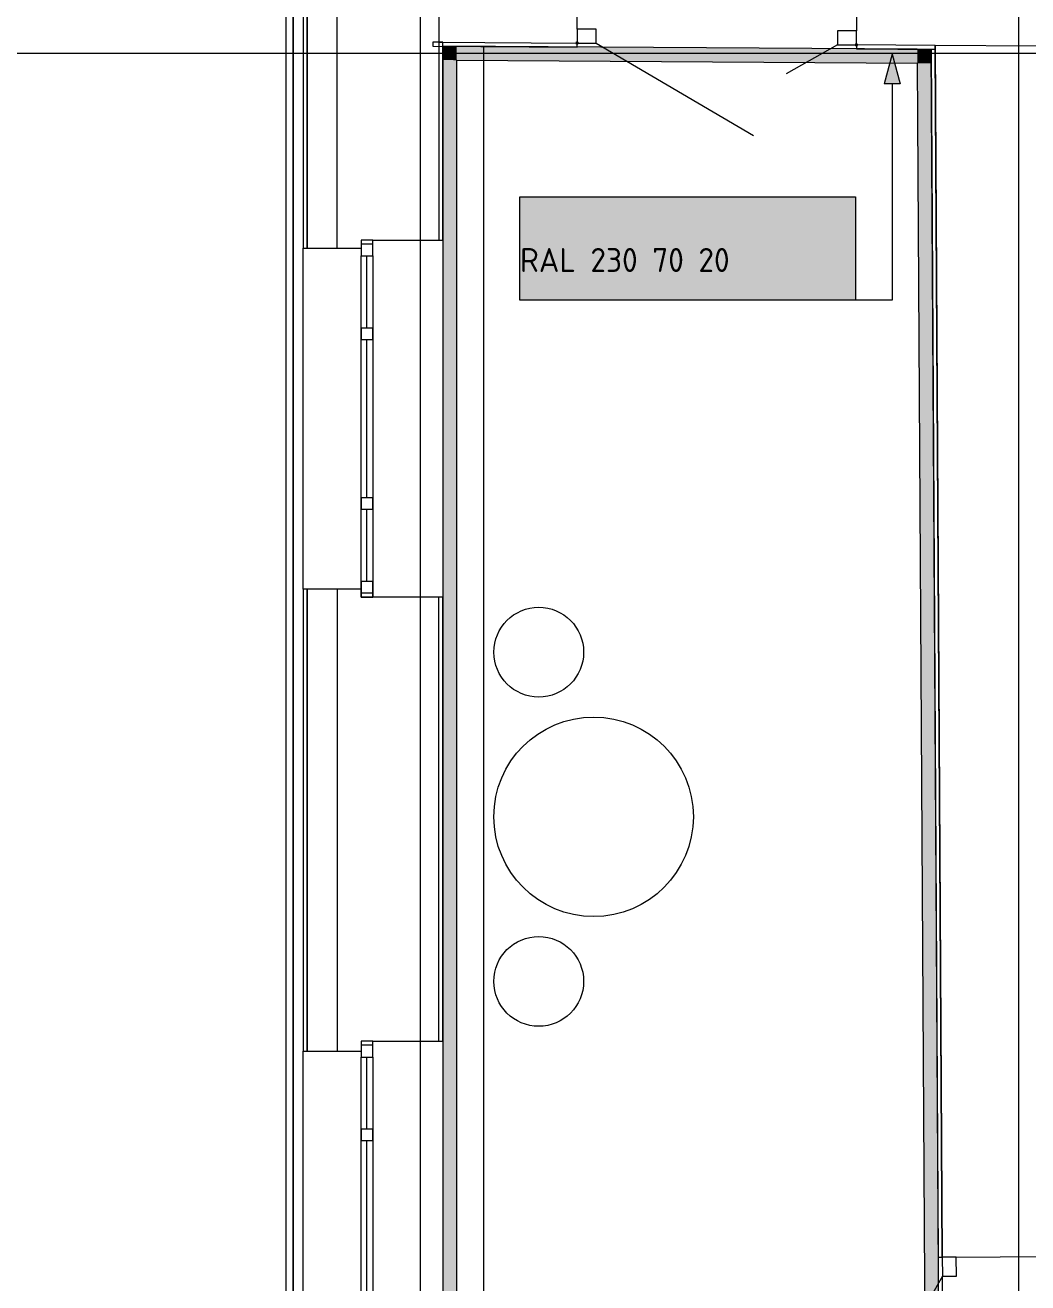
# Model space of a CAD drawing. Header units: millimetres. Extents: x 0 to 1189, y 0 to 841.
# Drawn here: x 742.4 to 792.6, y 591.7 to 654.8 of the extents above; entities that cross this region are included whole.
import ezdxf

# ---------------------------------------------------------------- set-up
doc = ezdxf.new("R2010")
doc.units = ezdxf.units.MM

msp = doc.modelspace()

# ---------------------------------------------------------------- hatches: boundary and pattern name
at = {"true_color": 0x186722}
h = msp.add_hatch(color=99, dxfattribs=at)
h.dxf.hatch_style = 2
h.paths.add_polyline_path([(763.296166, 653.029768), (763.296166, 653.729769), (763.996167, 653.024768)])
h = msp.add_hatch(color=99, dxfattribs=at)
h.dxf.hatch_style = 2
h.paths.add_polyline_path([(763.296166, 653.729769), (763.996167, 653.725769), (763.996167, 653.024768)])
h = msp.add_hatch(color=99, dxfattribs=at)
h.dxf.hatch_style = 2
h.paths.add_polyline_path([(763.996167, 653.024768), (763.996167, 653.725769), (787.075202, 653.569769), (787.079202, 652.869768)])
h = msp.add_hatch(color=7)
h.dxf.hatch_style = 2
h.paths.add_polyline_path([(770.029176, 653.97577), (769.965614, 653.949332), (769.939176, 653.88577), (769.965614, 653.822207), (770.029176, 653.79577), (770.092739, 653.822207), (770.119177, 653.88577), (770.092739, 653.949332)])
h = msp.add_hatch(color=7)
h.dxf.hatch_style = 2
h.paths.add_polyline_path([(784.028198, 653.88277), (783.964635, 653.856332), (783.938198, 653.79277), (783.964635, 653.729207), (784.028198, 653.702769), (784.09176, 653.729207), (784.118198, 653.79277), (784.09176, 653.856332)])
at = {"true_color": 0xf1d696}
h = msp.add_hatch(color=41, dxfattribs=at)
h.dxf.hatch_style = 2
h.paths.add_polyline_path([(763.996167, 653.024768), (763.996167, 494.777527), (763.296166, 494.777527), (763.296166, 653.029768)])
at = {"true_color": 0x0077b0}
h = msp.add_hatch(color=144, dxfattribs=at)
h.dxf.hatch_style = 2
h.paths.add_polyline_path([(785.829201, 653.328769), (786.229201, 651.835767), (785.4292, 651.835767)])
at = {"true_color": 0xf1d696}
h = msp.add_hatch(color=41, dxfattribs=at)
h.dxf.hatch_style = 2
h.paths.add_polyline_path([(787.775204, 653.564769), (787.079202, 652.869768), (787.075202, 653.569769)])
h = msp.add_hatch(color=41, dxfattribs=at)
h.dxf.hatch_style = 2
h.paths.add_polyline_path([(787.079202, 652.869768), (787.766204, 653.555769), (787.779204, 652.864768)])
h = msp.add_hatch(color=41, dxfattribs=at)
h.dxf.hatch_style = 2
h.paths.add_polyline_path([(787.079202, 652.869768), (787.779204, 652.864768), (788.725205, 494.777527), (788.025204, 494.777527)])
at = {"true_color": 0xffffff}
h = msp.add_hatch(color=7, dxfattribs=at)
h.dxf.hatch_style = 2
h.paths.add_polyline_path([(767.166172, 646.171758), (783.988198, 646.171758), (783.988198, 640.99575), (767.166172, 640.99575)])
at = {"true_color": 0x0077b0}
h = msp.add_hatch(color=144, dxfattribs=at)
h.paths.add_polyline_path([(780.75579, 644.776282), (780.75579, 645.583261), (780.7263, 645.739944), (780.637278, 645.870996), (780.508639, 645.957399), (780.3523, 645.986751), (780.195824, 645.957399), (780.064566, 645.870996), (779.977129, 645.739944), (779.94881, 645.583261), (779.94881, 644.776282), (779.977129, 644.619944), (780.064566, 644.491304), (780.195824, 644.402283), (780.3523, 644.372793), (780.508639, 644.402283), (780.637278, 644.491304), (780.7263, 644.619944)])
h.paths.add_polyline_path([(780.956432, 644.776282), (780.945279, 644.655626), (780.911852, 644.5436), (780.856206, 644.440566), (780.778389, 644.346886), (780.686621, 644.269586), (780.584568, 644.215076), (780.472904, 644.182787), (780.3523, 644.17215), (780.230568, 644.182787), (780.11886, 644.215076), (780.016662, 644.269586), (779.923455, 644.346886), (779.845725, 644.440566), (779.790267, 644.5436), (779.757031, 644.655626), (779.745963, 644.776282), (779.745963, 645.583261), (779.757031, 645.704994), (779.790267, 645.816701), (779.845725, 645.9189), (779.923455, 646.012107), (780.016662, 646.089923), (780.11886, 646.14557), (780.230568, 646.178996), (780.3523, 646.190149), (780.472956, 646.179039), (780.584982, 646.145914), (780.688016, 646.091086), (780.781697, 646.014863), (780.857601, 645.921225), (780.912266, 645.818079), (780.94533, 645.705425), (780.956432, 645.583261)])
h = msp.add_hatch(color=144, dxfattribs=at)
h.paths.add_polyline_path([(783.280501, 644.372793), (783.397428, 644.395599), (783.494924, 644.462641), (783.56107, 644.559517), (783.582567, 644.677063), (783.582567, 644.877706), (783.56107, 644.994632), (783.494924, 645.092129), (783.397428, 645.159652), (783.280501, 645.182528), (783.163575, 645.159652), (783.066079, 645.092129), (782.999933, 644.995666), (782.978435, 644.877706), (782.978435, 644.677063), (782.999933, 644.559517), (783.066079, 644.462641), (783.163575, 644.395599)])
h.paths.add_polyline_path([(783.280501, 644.17215), (783.178862, 644.181185), (783.08544, 644.208462), (782.999976, 644.254238), (782.922211, 644.318774), (782.857676, 644.396495), (782.8119, 644.481658), (782.784623, 644.574262), (782.775588, 644.674307), (782.775588, 644.877706), (782.788214, 644.996717), (782.826162, 645.103842), (782.889535, 645.198772), (782.978435, 645.281195), (782.889535, 645.363619), (782.826162, 645.458549), (782.788214, 645.565674), (782.775588, 645.684685), (782.784623, 645.786333), (782.8119, 645.879815), (782.857676, 645.965443), (782.922211, 646.043526), (782.999976, 646.108061), (783.08544, 646.153838), (783.178862, 646.181115), (783.280501, 646.190149), (783.380935, 646.181115), (783.474185, 646.153838), (783.559477, 646.108061), (783.636035, 646.043526), (783.701001, 645.965443), (783.747725, 645.879815), (783.775949, 645.786333), (783.785415, 645.684685), (783.772788, 645.565674), (783.734841, 645.458549), (783.671468, 645.363619), (783.582567, 645.281195), (783.701837, 645.158481), (783.766122, 645.010549), (783.77495, 644.959096), (783.780936, 644.885836), (783.784338, 644.790872), (783.785415, 644.674307), (783.775949, 644.574262), (783.747725, 644.481658), (783.701001, 644.396495), (783.636035, 644.318774), (783.559477, 644.254238), (783.474185, 644.208462), (783.380935, 644.181185)])
h.paths.add_polyline_path([(783.280501, 645.382619), (783.397428, 645.404323), (783.494924, 645.470262), (783.56107, 645.568172), (783.582567, 645.684685), (783.56107, 645.801612), (783.494924, 645.899108), (783.397428, 645.965254), (783.280501, 645.986751), (783.163575, 645.965254), (783.066079, 645.899108), (782.999933, 645.801612), (782.978435, 645.684685), (782.999933, 645.568172), (783.066079, 645.470262), (783.163575, 645.404323)])
h = msp.add_hatch(color=144, dxfattribs=at)
h.dxf.hatch_style = 2
h.paths.add_polyline_path([(782.269414, 644.674307), (781.462435, 644.674307), (781.386298, 644.69987), (781.361011, 644.776282), (781.386298, 644.852419), (781.462435, 644.877706), (782.269414, 644.877706), (782.345551, 644.852419), (782.370838, 644.776282), (782.345551, 644.69987)])

# ---------------------------------------------------------------- linework, layer by layer
at = {"color": 7, "lineweight": 0}
for points in [[(762.173164, 238.825136), (762.173164, 730.151886)], [(792.17321, 238.825136), (792.17321, 730.151886)], [(757.996158, 643.611754), (757.996158, 722.909875)], [(755.446154, 568.016638), (755.446154, 676.509804)], [(755.796155, 568.014638), (755.796155, 676.509804)], [(755.796155, 676.509804), (755.796155, 568.014638)], [(756.296155, 676.509804), (756.296155, 643.611754)], [(756.496156, 643.611754), (756.496156, 676.509804)], [(756.496156, 676.509804), (756.496156, 643.611754)], [(763.096166, 657.731776), (763.096166, 653.93477)], [(770.033176, 654.585771), (770.054176, 657.684775)], [(784.054198, 657.592775), (784.033198, 654.492771)], [(770.033176, 654.585771), (770.029176, 653.88577)], [(770.983178, 654.578771), (770.033176, 654.585771)], [(770.979178, 653.87877), (770.983178, 654.578771)], [(783.083196, 654.498771), (783.078196, 653.79877)], [(784.033198, 654.492771), (783.083196, 654.498771)], [(784.028198, 653.79277), (784.033198, 654.492771)], [(762.796165, 653.93377), (762.794165, 653.733769)], [(762.794165, 653.733769), (770.027176, 653.685769)], [(763.096166, 653.93177), (762.796165, 653.93377)], [(763.296166, 653.93477), (763.096166, 653.93477)], [(763.096166, 653.93477), (763.096166, 644.011755)], [(763.096166, 653.93177), (770.029176, 653.88577)], [(763.296166, 644.011755), (763.296166, 653.93477)], [(763.296166, 653.729769), (763.296166, 653.029768)], [(787.075202, 653.569769), (763.296166, 653.729769)], [(765.355169, 494.077526), (765.355169, 653.716769)], [(770.027176, 653.685769), (770.029176, 653.88577)], [(770.029176, 653.88577), (770.979178, 653.87877)], [(770.979178, 653.87877), (778.87219, 649.251763)], [(783.078196, 653.79877), (780.514192, 652.340767)], [(783.078196, 653.79877), (784.028198, 653.79277)], [(784.028198, 653.79277), (784.027198, 653.592769)], [(787.976204, 653.76577), (784.028198, 653.79277)], [(787.974204, 653.76577), (788.336204, 593.033677)], [(787.975204, 653.565769), (787.976204, 653.76577)], [(793.074212, 653.732769), (787.976204, 653.76577)], [(202.529309, 653.371769), (863.72632, 653.371769)], [(763.296166, 653.029768), (763.296166, 494.077526)], [(763.996167, 653.024768), (787.079202, 652.869768)], [(763.996167, 494.777527), (763.996167, 653.024768)], [(784.027198, 653.592769), (784.227198, 653.590769)], [(784.227198, 653.590769), (787.975204, 653.565769)], [(787.775204, 653.564769), (787.075202, 653.569769)], [(787.975204, 653.565769), (787.775204, 653.564769)], [(787.775204, 653.564769), (788.136204, 593.032677)], [(788.725205, 494.777527), (787.775204, 653.564769)], [(788.336204, 593.033677), (787.975204, 653.565769)], [(787.079202, 652.869768), (788.025204, 494.777527)], [(756.296155, 643.611754), (756.496156, 643.611754)], [(756.296155, 626.511728), (756.296155, 643.611754)], [(756.496156, 643.611754), (757.996158, 643.611754)], [(757.996158, 643.611754), (759.19616, 643.611754)], [(759.796161, 644.011755), (759.19616, 644.011755)], [(759.19616, 644.011755), (759.19616, 643.211753)], [(759.19616, 644.011755), (759.19616, 643.211753)], [(759.796161, 644.011755), (759.19616, 644.011755)], [(759.796161, 643.811754), (759.19616, 643.811754)], [(759.796161, 644.011755), (763.096166, 644.011755)], [(759.796161, 643.211753), (759.796161, 644.011755)], [(759.796161, 643.211753), (759.796161, 644.011755)], [(763.096166, 644.011755), (763.296166, 644.011755)], [(759.19616, 643.211753), (759.796161, 643.211753)], [(759.19616, 639.611748), (759.19616, 643.211753)], [(759.49616, 639.611748), (759.49616, 643.211753)], [(759.796161, 643.211753), (759.796161, 639.611748)], [(759.19616, 639.611748), (759.796161, 639.611748)], [(759.19616, 639.011747), (759.19616, 639.611748)], [(759.19616, 639.611748), (759.19616, 639.011747)], [(759.796161, 639.611748), (759.796161, 639.011747)], [(759.796161, 639.011747), (759.796161, 639.611748)], [(759.796161, 639.011747), (759.19616, 639.011747)], [(759.19616, 631.111735), (759.19616, 639.011747)], [(759.49616, 631.111735), (759.49616, 639.011747)], [(759.796161, 639.011747), (759.796161, 631.111735)], [(759.19616, 631.111735), (759.796161, 631.111735)], [(759.19616, 630.511734), (759.19616, 631.111735)], [(759.19616, 631.111735), (759.19616, 630.511734)], [(759.796161, 631.111735), (759.796161, 630.511734)], [(759.796161, 630.511734), (759.796161, 631.111735)], [(759.796161, 630.511734), (759.19616, 630.511734)], [(759.19616, 626.911728), (759.19616, 630.511734)], [(759.49616, 626.911728), (759.49616, 630.511734)], [(759.796161, 630.511734), (759.796161, 626.911728)], [(759.19616, 626.911728), (759.796161, 626.911728)], [(759.19616, 626.111727), (759.19616, 626.911728)], [(759.19616, 626.911728), (759.19616, 626.111727)], [(759.796161, 626.911728), (759.796161, 626.111727)], [(759.796161, 626.111727), (759.796161, 626.911728)], [(756.496156, 626.511728), (756.296155, 626.511728)], [(756.296155, 626.511728), (756.296155, 603.361692)], [(756.496156, 603.361692), (756.496156, 626.511728)], [(757.996158, 626.511728), (756.496156, 626.511728)], [(756.496156, 626.511728), (756.496156, 603.361692)], [(759.19616, 626.511728), (757.996158, 626.511728)], [(757.996158, 626.511728), (757.996158, 603.361692)], [(759.796161, 626.311728), (759.19616, 626.311728)], [(759.796161, 626.111727), (759.19616, 626.111727)], [(759.19616, 626.111727), (759.796161, 626.111727)], [(763.096166, 626.111727), (759.796161, 626.111727)], [(763.096166, 603.861693), (763.096166, 626.111727)], [(763.296166, 626.111727), (763.096166, 626.111727)], [(763.296166, 603.861693), (763.296166, 626.111727)], [(759.796161, 603.861693), (759.19616, 603.861693)], [(759.19616, 603.861693), (759.19616, 603.061692)], [(759.19616, 603.861693), (759.19616, 603.061692)], [(759.796161, 603.861693), (759.19616, 603.861693)], [(759.796161, 603.861693), (763.096166, 603.861693)], [(759.796161, 603.061692), (759.796161, 603.861693)], [(759.796161, 603.061692), (759.796161, 603.861693)], [(763.096166, 603.861693), (763.296166, 603.861693)], [(756.296155, 603.361692), (756.496156, 603.361692)], [(756.296155, 586.461667), (756.296155, 603.361692)], [(756.496156, 603.361692), (757.996158, 603.361692)], [(757.996158, 603.361692), (759.19616, 603.361692)], [(759.796161, 603.661693), (759.19616, 603.661693)], [(759.19616, 603.061692), (759.796161, 603.061692)], [(759.19616, 599.461687), (759.19616, 603.061692)], [(759.49616, 599.461687), (759.49616, 603.061692)], [(759.796161, 603.061692), (759.796161, 599.461687)], [(759.19616, 599.461687), (759.796161, 599.461687)], [(759.19616, 598.861686), (759.19616, 599.461687)], [(759.19616, 599.461687), (759.19616, 598.861686)], [(759.796161, 599.461687), (759.796161, 598.861686)], [(759.796161, 598.861686), (759.796161, 599.461687)], [(759.796161, 598.861686), (759.19616, 598.861686)], [(759.19616, 590.961674), (759.19616, 598.861686)], [(759.49616, 590.961674), (759.49616, 598.861686)], [(759.796161, 598.861686), (759.796161, 590.961674)], [(788.136204, 593.032677), (788.336204, 593.033677)], [(789.036205, 593.037677), (788.336204, 593.033677)], [(788.336204, 593.033677), (788.342204, 592.083675)], [(789.036205, 593.037677), (793.436212, 593.064677)], [(789.042205, 592.087675), (789.036205, 593.037677)], [(788.342204, 592.083675), (783.815197, 584.132663)], [(788.342204, 592.083675), (789.042205, 592.087675)], [(788.384204, 585.158665), (788.342204, 592.083675)]]:
    msp.add_lwpolyline(points, dxfattribs=at)
at = {"color": 144, "lineweight": 0, "true_color": 0x0077b0}
for points in [[(785.829201, 653.328769), (785.4292, 651.835767)], [(785.829201, 653.328769), (786.229201, 651.835767)], [(786.229201, 651.835767), (785.4292, 651.835767)], [(785.829201, 651.835767), (785.829201, 640.99575)], [(767.166172, 646.171758), (783.988198, 646.171758)], [(767.166172, 640.99575), (767.166172, 646.171758)], [(783.988198, 646.171758), (783.988198, 640.99575)], [(783.988198, 640.99575), (767.166172, 640.99575)], [(785.829201, 640.99575), (783.988198, 640.99575)]]:
    msp.add_lwpolyline(points, dxfattribs=at)
at = {"color": 253, "lineweight": 0, "true_color": 0x999999}
for centre, radius in [((768.105173, 623.356723), 2.250003), ((770.855178, 615.10671), 5.000008), ((768.105173, 606.856698), 2.250003)]:
    msp.add_circle(centre, radius, dxfattribs=at)

# ---------------------------------------------------------------- texts
at = {"color": 144, "true_color": 0x0077b0, "insert": (767.166334, 643.610671), "char_height": 1.2, "attachment_point": 1}
msp.add_mtext('{\\fGOSTCommon|b0|i0|c0;RAL 230 70 20}', dxfattribs=at)

doc.saveas('drawing.dxf')
